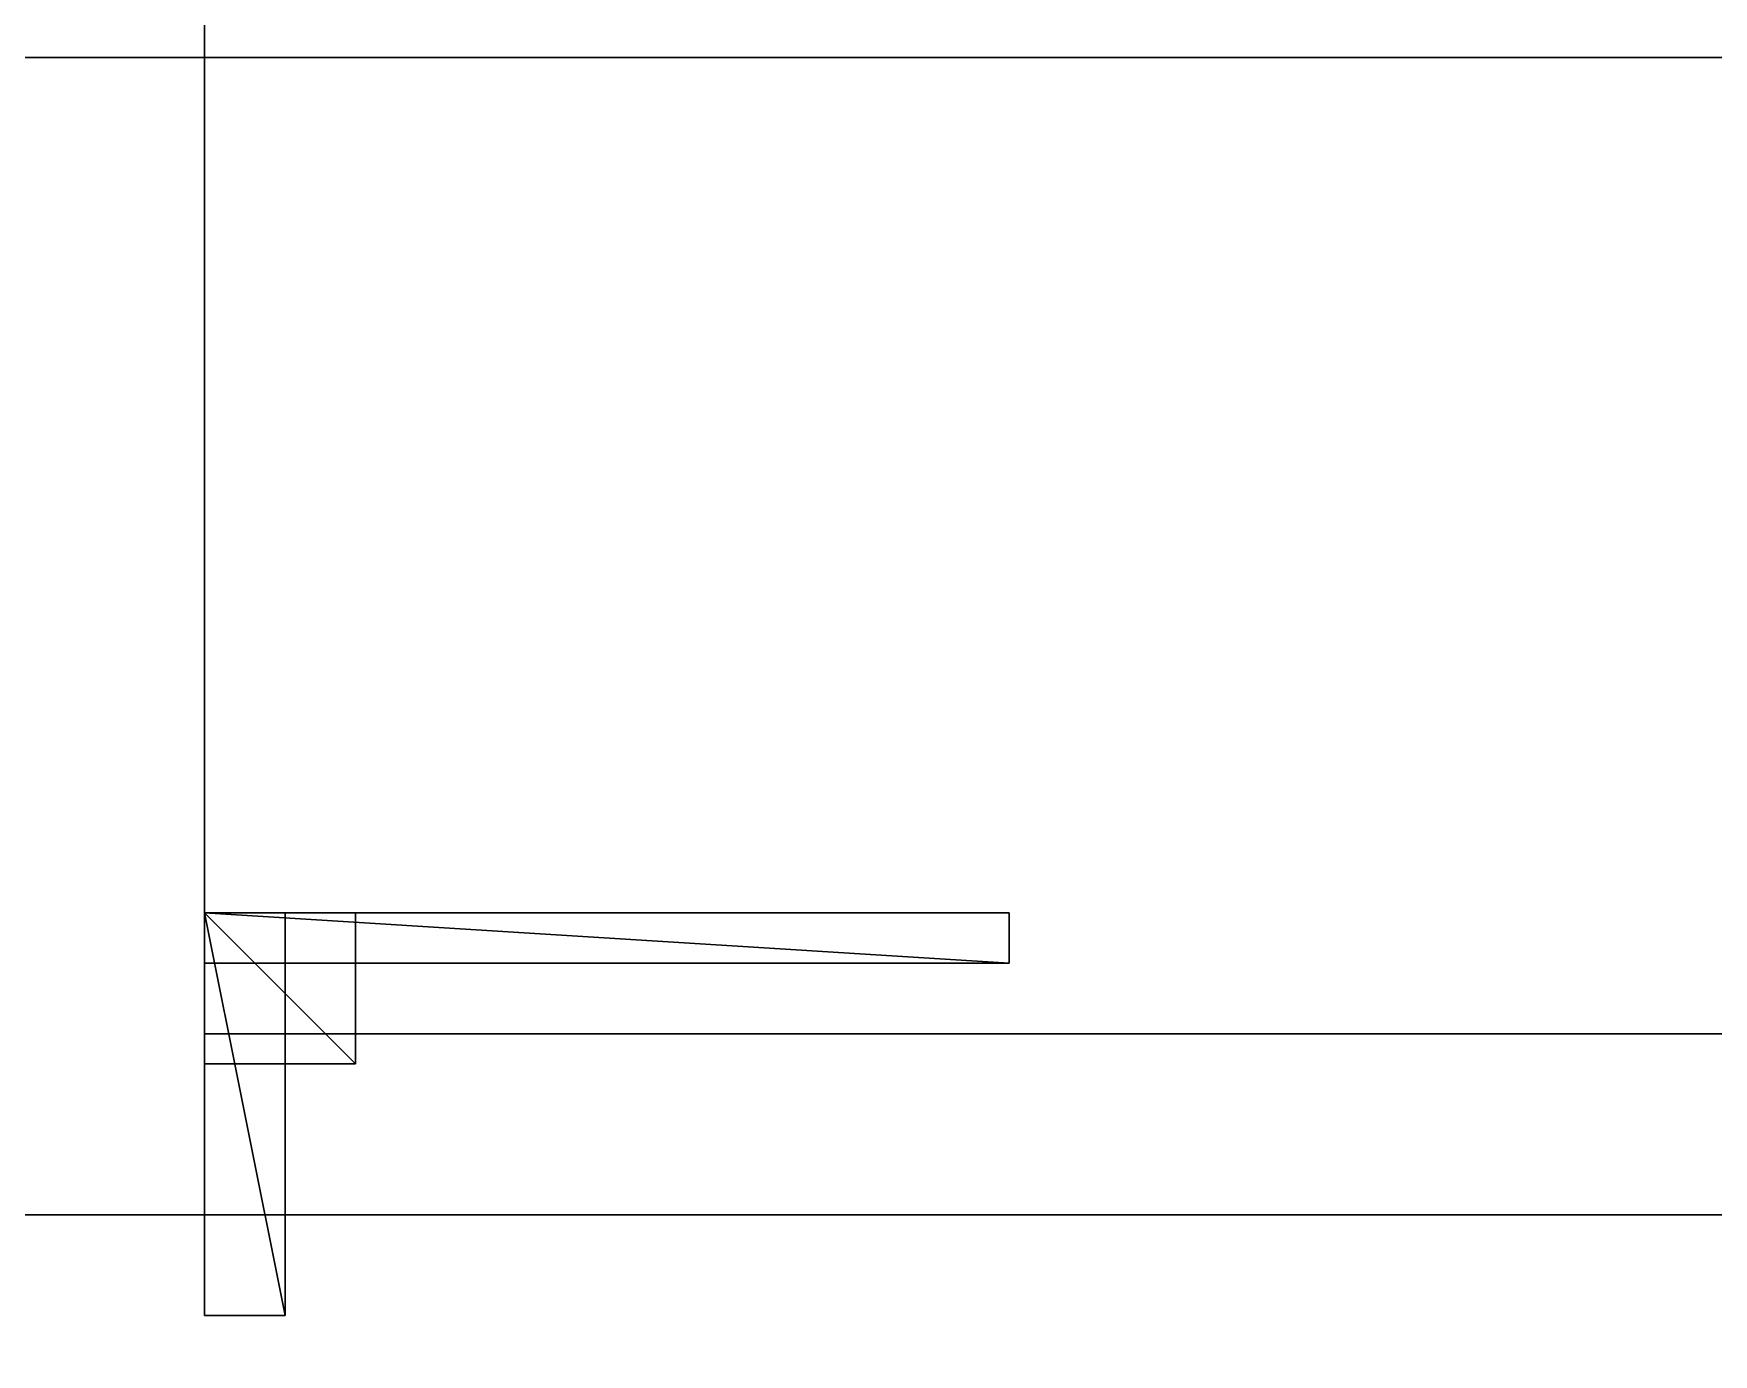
# Model space of a CAD drawing. Extents: x 0 to 6014, y -2453 to 0.
# Drawn here: x 918 to 1085, y -1703.9 to -1572.6 of the extents above; entities that cross this region are included whole.
import ezdxf

# ---------------------------------------------------------------- set-up
doc = ezdxf.new("R2010")
doc.units = 0
for name, color, linetype in [('LAYER0', 7, 'CONTINUOUS'), ('LAYER1', 7, 'CONTINUOUS'), ('LAYER509', 7, 'CONTINUOUS'), ('LAYER518', 2, 'CONTINUOUS'), ('LAYER519', 7, 'CONTINUOUS'), ('LAYER520', 253, 'CONTINUOUS'), ('LAYER521', 253, 'CONTINUOUS'), ('LAYER522', 253, 'CONTINUOUS'), ('LAYER523', 253, 'CONTINUOUS'), ('LAYER524', 253, 'CONTINUOUS'), ('LAYER525', 253, 'CONTINUOUS'), ('LAYER534', 2, 'CONTINUOUS'), ('LAYER535', 7, 'CONTINUOUS'), ('LAYER536', 253, 'CONTINUOUS'), ('LAYER537', 253, 'CONTINUOUS'), ('LAYER538', 253, 'CONTINUOUS'), ('LAYER539', 253, 'CONTINUOUS'), ('LAYER540', 253, 'CONTINUOUS'), ('LAYER541', 253, 'CONTINUOUS'), ('LAYER542', 7, 'CONTINUOUS'), ('LAYER543', 7, 'CONTINUOUS'), ('LAYER544', 7, 'CONTINUOUS'), ('LAYER545', 7, 'CONTINUOUS'), ('LAYER568', 7, 'CONTINUOUS'), ('LAYER569', 7, 'CONTINUOUS'), ('LAYER570', 7, 'CONTINUOUS'), ('LAYER571', 7, 'CONTINUOUS'), ('LAYER697', 7, 'CONTINUOUS')]:
    doc.layers.add(name, color=color, linetype=linetype)

msp = doc.modelspace()

# ---------------------------------------------------------------- linework, layer by layer
at = {"layer": 'LAYER0'}
for points, invisible_edges in [([(1065, -10), (0, -1840), (0, -10), (1065, -10)], 1), ([(0, -1840), (1065, -10), (1065, -265), (0, -1840)], 5), ([(2107, -1840, 5), (0, -10, 5), (0, -1840, 5), (2107, -1840, 5)], 1), ([(0, -10, 5), (2107, -1840, 5), (1065, -265, 5), (0, -10, 5)], 7), ([(0, -1840), (1065, -265), (2107, -1840), (0, -1840)], 3), ([(2107, -1840), (1065, -265), (1510, -265), (2107, -1840)], 5), ([(1065, -265, 5), (2107, -1840, 5), (1510, -265, 5), (1065, -265, 5)], 3)]:
    msp.add_3dface(points, dxfattribs=dict(at, invisible_edges=invisible_edges))
at = {"layer": 'LAYER1'}
for points, invisible_edges in [([(0, -1840, 5), (150, -1690, 5), (2107, -1840, 5), (0, -1840, 5)], 3), ([(2107, -1840, 5), (150, -1690, 5), (2257, -1690, 5), (2107, -1840, 5)], 5), ([(150, -1690, 2334), (2257, -1690, 5), (150, -1690, 5), (150, -1690, 2334)], 1), ([(2257, -1690, 5), (150, -1690, 2334), (2257, -1690, 2334), (2257, -1690, 5)], 1)]:
    msp.add_3dface(points, dxfattribs=dict(at, invisible_edges=invisible_edges))
at = {"layer": 'LAYER509', "invisible_edges": 1}
for points in [[(935, -1690, 155), (917, -1490, 155), (935, -1490, 155), (935, -1690, 155)], [(917, -1490, 155), (935, -1690, 155), (917, -1690, 155), (917, -1490, 155)], [(917, -1690, 2293), (935, -1490, 2293), (917, -1490, 2293), (917, -1690, 2293)], [(935, -1490, 2293), (917, -1690, 2293), (935, -1690, 2293), (935, -1490, 2293)], [(935, -1690, 155), (935, -1490, 2293), (935, -1690, 2293), (935, -1690, 155)], [(935, -1490, 2293), (935, -1690, 155), (935, -1490, 155), (935, -1490, 2293)], [(917, -1690, 2293), (935, -1690, 155), (935, -1690, 2293), (917, -1690, 2293)], [(935, -1690, 155), (917, -1690, 2293), (917, -1690, 155), (935, -1690, 155)]]:
    msp.add_3dface(points, dxfattribs=at)
at = {"layer": 'LAYER518'}
for points in [[(935, -1660, 2262.5), (1015, -1665, 2262.5), (1015, -1660, 2262.5), (935, -1660, 2262.5)], [(935, -1665, 2262.5), (1015, -1665, 2262.5), (935, -1660, 2262.5), (935, -1665, 2262.5)], [(935, -1660, 2239.5), (935, -1665, 2262.5), (935, -1660, 2262.5), (935, -1660, 2239.5)], [(935, -1665, 2239.5), (935, -1665, 2262.5), (935, -1660, 2239.5), (935, -1665, 2239.5)], [(1015, -1660, 2239.5), (935, -1660, 2262.5), (1015, -1660, 2262.5), (1015, -1660, 2239.5)], [(935, -1660, 2239.5), (935, -1660, 2262.5), (1015, -1660, 2239.5), (935, -1660, 2239.5)], [(1015, -1665, 2239.5), (935, -1660, 2239.5), (1015, -1660, 2239.5), (1015, -1665, 2239.5)], [(935, -1665, 2239.5), (935, -1660, 2239.5), (1015, -1665, 2239.5), (935, -1665, 2239.5)], [(1015, -1660, 2262.5), (1015, -1665, 2239.5), (1015, -1660, 2239.5), (1015, -1660, 2262.5)], [(1015, -1665, 2262.5), (1015, -1665, 2239.5), (1015, -1660, 2262.5), (1015, -1665, 2262.5)], [(1015, -1665, 2262.5), (935, -1665, 2239.5), (1015, -1665, 2239.5), (1015, -1665, 2262.5)], [(935, -1665, 2262.5), (935, -1665, 2239.5), (1015, -1665, 2262.5), (935, -1665, 2262.5)]]:
    msp.add_3dface(points, dxfattribs=at)
at = {"layer": 'LAYER519', "invisible_edges": 1}
for points in [[(935, -1660, 2262.5), (1015, -1660, 2239.5), (935, -1660, 2239.5), (935, -1660, 2262.5)], [(1015, -1660, 2239.5), (935, -1660, 2262.5), (1015, -1660, 2262.5), (1015, -1660, 2239.5)], [(935, -1660, 2262.5), (1015, -1665, 2262.5), (1015, -1660, 2262.5), (935, -1660, 2262.5)], [(1015, -1665, 2262.5), (935, -1660, 2262.5), (935, -1665, 2262.5), (1015, -1665, 2262.5)], [(935, -1665, 2239.5), (1015, -1660, 2239.5), (1015, -1665, 2239.5), (935, -1665, 2239.5)], [(1015, -1660, 2239.5), (935, -1665, 2239.5), (935, -1660, 2239.5), (1015, -1660, 2239.5)], [(935, -1665, 2239.5), (935, -1660, 2262.5), (935, -1660, 2239.5), (935, -1665, 2239.5)], [(935, -1660, 2262.5), (935, -1665, 2239.5), (935, -1665, 2262.5), (935, -1660, 2262.5)], [(1015, -1665, 2262.5), (1015, -1660, 2239.5), (1015, -1660, 2262.5), (1015, -1665, 2262.5)], [(1015, -1660, 2239.5), (1015, -1665, 2262.5), (1015, -1665, 2239.5), (1015, -1660, 2239.5)], [(1015, -1665, 2262.5), (935, -1665, 2239.5), (1015, -1665, 2239.5), (1015, -1665, 2262.5)], [(935, -1665, 2239.5), (1015, -1665, 2262.5), (935, -1665, 2262.5), (935, -1665, 2239.5)]]:
    msp.add_3dface(points, dxfattribs=at)
at = {"layer": 'LAYER520'}
for points in [[(935, -1660, 2262.5), (950, -1675, 2262.5), (950, -1660, 2262.5), (935, -1660, 2262.5)], [(935, -1675, 2262.5), (950, -1675, 2262.5), (935, -1660, 2262.5), (935, -1675, 2262.5)], [(935, -1660, 2247.5), (935, -1675, 2262.5), (935, -1660, 2262.5), (935, -1660, 2247.5)], [(935, -1675, 2247.5), (935, -1675, 2262.5), (935, -1660, 2247.5), (935, -1675, 2247.5)], [(950, -1660, 2247.5), (935, -1660, 2262.5), (950, -1660, 2262.5), (950, -1660, 2247.5)], [(935, -1660, 2247.5), (935, -1660, 2262.5), (950, -1660, 2247.5), (935, -1660, 2247.5)], [(950, -1675, 2247.5), (935, -1660, 2247.5), (950, -1660, 2247.5), (950, -1675, 2247.5)], [(935, -1675, 2247.5), (935, -1660, 2247.5), (950, -1675, 2247.5), (935, -1675, 2247.5)], [(950, -1660, 2262.5), (950, -1675, 2247.5), (950, -1660, 2247.5), (950, -1660, 2262.5)], [(950, -1675, 2262.5), (950, -1675, 2247.5), (950, -1660, 2262.5), (950, -1675, 2262.5)], [(950, -1675, 2262.5), (935, -1675, 2247.5), (950, -1675, 2247.5), (950, -1675, 2262.5)], [(935, -1675, 2262.5), (935, -1675, 2247.5), (950, -1675, 2262.5), (935, -1675, 2262.5)]]:
    msp.add_3dface(points, dxfattribs=at)
at = {"layer": 'LAYER521'}
for points in [[(935, -1660, 2262.5), (950, -1675, 2262.5), (950, -1660, 2262.5), (935, -1660, 2262.5)], [(935, -1675, 2262.5), (950, -1675, 2262.5), (935, -1660, 2262.5), (935, -1675, 2262.5)], [(935, -1660, 2247.5), (935, -1675, 2262.5), (935, -1660, 2262.5), (935, -1660, 2247.5)], [(935, -1675, 2247.5), (935, -1675, 2262.5), (935, -1660, 2247.5), (935, -1675, 2247.5)], [(950, -1660, 2247.5), (935, -1660, 2262.5), (950, -1660, 2262.5), (950, -1660, 2247.5)], [(935, -1660, 2247.5), (935, -1660, 2262.5), (950, -1660, 2247.5), (935, -1660, 2247.5)], [(950, -1675, 2247.5), (935, -1660, 2247.5), (950, -1660, 2247.5), (950, -1675, 2247.5)], [(935, -1675, 2247.5), (935, -1660, 2247.5), (950, -1675, 2247.5), (935, -1675, 2247.5)], [(950, -1660, 2262.5), (950, -1675, 2247.5), (950, -1660, 2247.5), (950, -1660, 2262.5)], [(950, -1675, 2262.5), (950, -1675, 2247.5), (950, -1660, 2262.5), (950, -1675, 2262.5)], [(950, -1675, 2262.5), (935, -1675, 2247.5), (950, -1675, 2247.5), (950, -1675, 2262.5)], [(935, -1675, 2262.5), (935, -1675, 2247.5), (950, -1675, 2262.5), (935, -1675, 2262.5)]]:
    msp.add_3dface(points, dxfattribs=at)
at = {"layer": 'LAYER522'}
for points in [[(935, -1660, 2262.5), (950, -1675, 2262.5), (950, -1660, 2262.5), (935, -1660, 2262.5)], [(935, -1675, 2262.5), (950, -1675, 2262.5), (935, -1660, 2262.5), (935, -1675, 2262.5)], [(935, -1660, 2247.5), (935, -1675, 2262.5), (935, -1660, 2262.5), (935, -1660, 2247.5)], [(935, -1675, 2247.5), (935, -1675, 2262.5), (935, -1660, 2247.5), (935, -1675, 2247.5)], [(950, -1660, 2247.5), (935, -1660, 2262.5), (950, -1660, 2262.5), (950, -1660, 2247.5)], [(935, -1660, 2247.5), (935, -1660, 2262.5), (950, -1660, 2247.5), (935, -1660, 2247.5)], [(950, -1675, 2247.5), (935, -1660, 2247.5), (950, -1660, 2247.5), (950, -1675, 2247.5)], [(935, -1675, 2247.5), (935, -1660, 2247.5), (950, -1675, 2247.5), (935, -1675, 2247.5)], [(950, -1660, 2262.5), (950, -1675, 2247.5), (950, -1660, 2247.5), (950, -1660, 2262.5)], [(950, -1675, 2262.5), (950, -1675, 2247.5), (950, -1660, 2262.5), (950, -1675, 2262.5)], [(950, -1675, 2262.5), (935, -1675, 2247.5), (950, -1675, 2247.5), (950, -1675, 2262.5)], [(935, -1675, 2262.5), (935, -1675, 2247.5), (950, -1675, 2262.5), (935, -1675, 2262.5)]]:
    msp.add_3dface(points, dxfattribs=at)
at = {"layer": 'LAYER523'}
for points in [[(935, -1660, 2262.5), (950, -1675, 2262.5), (950, -1660, 2262.5), (935, -1660, 2262.5)], [(935, -1675, 2262.5), (950, -1675, 2262.5), (935, -1660, 2262.5), (935, -1675, 2262.5)], [(935, -1660, 2247.5), (935, -1675, 2262.5), (935, -1660, 2262.5), (935, -1660, 2247.5)], [(935, -1675, 2247.5), (935, -1675, 2262.5), (935, -1660, 2247.5), (935, -1675, 2247.5)], [(950, -1660, 2247.5), (935, -1660, 2262.5), (950, -1660, 2262.5), (950, -1660, 2247.5)], [(935, -1660, 2247.5), (935, -1660, 2262.5), (950, -1660, 2247.5), (935, -1660, 2247.5)], [(950, -1675, 2247.5), (935, -1660, 2247.5), (950, -1660, 2247.5), (950, -1675, 2247.5)], [(935, -1675, 2247.5), (935, -1660, 2247.5), (950, -1675, 2247.5), (935, -1675, 2247.5)], [(950, -1660, 2262.5), (950, -1675, 2247.5), (950, -1660, 2247.5), (950, -1660, 2262.5)], [(950, -1675, 2262.5), (950, -1675, 2247.5), (950, -1660, 2262.5), (950, -1675, 2262.5)], [(950, -1675, 2262.5), (935, -1675, 2247.5), (950, -1675, 2247.5), (950, -1675, 2262.5)], [(935, -1675, 2262.5), (935, -1675, 2247.5), (950, -1675, 2262.5), (935, -1675, 2262.5)]]:
    msp.add_3dface(points, dxfattribs=at)
at = {"layer": 'LAYER524'}
for points in [[(935, -1660, 2262.5), (943, -1700, 2262.5), (943, -1660, 2262.5), (935, -1660, 2262.5)], [(935, -1700, 2262.5), (943, -1700, 2262.5), (935, -1660, 2262.5), (935, -1700, 2262.5)], [(935, -1660, 2254.5), (935, -1700, 2262.5), (935, -1660, 2262.5), (935, -1660, 2254.5)], [(935, -1700, 2254.5), (935, -1700, 2262.5), (935, -1660, 2254.5), (935, -1700, 2254.5)], [(943, -1660, 2254.5), (935, -1660, 2262.5), (943, -1660, 2262.5), (943, -1660, 2254.5)], [(935, -1660, 2254.5), (935, -1660, 2262.5), (943, -1660, 2254.5), (935, -1660, 2254.5)], [(943, -1700, 2254.5), (935, -1660, 2254.5), (943, -1660, 2254.5), (943, -1700, 2254.5)], [(935, -1700, 2254.5), (935, -1660, 2254.5), (943, -1700, 2254.5), (935, -1700, 2254.5)], [(943, -1660, 2262.5), (943, -1700, 2254.5), (943, -1660, 2254.5), (943, -1660, 2262.5)], [(943, -1700, 2262.5), (943, -1700, 2254.5), (943, -1660, 2262.5), (943, -1700, 2262.5)], [(943, -1700, 2262.5), (935, -1700, 2254.5), (943, -1700, 2254.5), (943, -1700, 2262.5)], [(935, -1700, 2262.5), (935, -1700, 2254.5), (943, -1700, 2262.5), (935, -1700, 2262.5)]]:
    msp.add_3dface(points, dxfattribs=at)
at = {"layer": 'LAYER525'}
for points in [[(935, -1660, 2262.5), (1015, -1665, 2262.5), (1015, -1660, 2262.5), (935, -1660, 2262.5)], [(935, -1665, 2262.5), (1015, -1665, 2262.5), (935, -1660, 2262.5), (935, -1665, 2262.5)], [(935, -1660, 2246.5), (935, -1665, 2262.5), (935, -1660, 2262.5), (935, -1660, 2246.5)], [(935, -1665, 2246.5), (935, -1665, 2262.5), (935, -1660, 2246.5), (935, -1665, 2246.5)], [(1015, -1660, 2246.5), (935, -1660, 2262.5), (1015, -1660, 2262.5), (1015, -1660, 2246.5)], [(935, -1660, 2246.5), (935, -1660, 2262.5), (1015, -1660, 2246.5), (935, -1660, 2246.5)], [(1015, -1665, 2246.5), (935, -1660, 2246.5), (1015, -1660, 2246.5), (1015, -1665, 2246.5)], [(935, -1665, 2246.5), (935, -1660, 2246.5), (1015, -1665, 2246.5), (935, -1665, 2246.5)], [(1015, -1660, 2262.5), (1015, -1665, 2246.5), (1015, -1660, 2246.5), (1015, -1660, 2262.5)], [(1015, -1665, 2262.5), (1015, -1665, 2246.5), (1015, -1660, 2262.5), (1015, -1665, 2262.5)], [(1015, -1665, 2262.5), (935, -1665, 2246.5), (1015, -1665, 2246.5), (1015, -1665, 2262.5)], [(935, -1665, 2262.5), (935, -1665, 2246.5), (1015, -1665, 2262.5), (935, -1665, 2262.5)]]:
    msp.add_3dface(points, dxfattribs=at)
at = {"layer": 'LAYER534'}
for points in [[(935, -1660, 1206), (1015, -1665, 1206), (1015, -1660, 1206), (935, -1660, 1206)], [(935, -1665, 1206), (1015, -1665, 1206), (935, -1660, 1206), (935, -1665, 1206)], [(935, -1660, 1183), (935, -1665, 1206), (935, -1660, 1206), (935, -1660, 1183)], [(935, -1665, 1183), (935, -1665, 1206), (935, -1660, 1183), (935, -1665, 1183)], [(1015, -1660, 1183), (935, -1660, 1206), (1015, -1660, 1206), (1015, -1660, 1183)], [(935, -1660, 1183), (935, -1660, 1206), (1015, -1660, 1183), (935, -1660, 1183)], [(1015, -1665, 1183), (935, -1660, 1183), (1015, -1660, 1183), (1015, -1665, 1183)], [(935, -1665, 1183), (935, -1660, 1183), (1015, -1665, 1183), (935, -1665, 1183)], [(1015, -1660, 1206), (1015, -1665, 1183), (1015, -1660, 1183), (1015, -1660, 1206)], [(1015, -1665, 1206), (1015, -1665, 1183), (1015, -1660, 1206), (1015, -1665, 1206)], [(1015, -1665, 1206), (935, -1665, 1183), (1015, -1665, 1183), (1015, -1665, 1206)], [(935, -1665, 1206), (935, -1665, 1183), (1015, -1665, 1206), (935, -1665, 1206)]]:
    msp.add_3dface(points, dxfattribs=at)
at = {"layer": 'LAYER535', "invisible_edges": 1}
for points in [[(935, -1660, 1206), (1015, -1660, 1183), (935, -1660, 1183), (935, -1660, 1206)], [(1015, -1660, 1183), (935, -1660, 1206), (1015, -1660, 1206), (1015, -1660, 1183)], [(935, -1660, 1206), (1015, -1665, 1206), (1015, -1660, 1206), (935, -1660, 1206)], [(1015, -1665, 1206), (935, -1660, 1206), (935, -1665, 1206), (1015, -1665, 1206)], [(935, -1665, 1183), (1015, -1660, 1183), (1015, -1665, 1183), (935, -1665, 1183)], [(1015, -1660, 1183), (935, -1665, 1183), (935, -1660, 1183), (1015, -1660, 1183)], [(935, -1665, 1183), (935, -1660, 1206), (935, -1660, 1183), (935, -1665, 1183)], [(935, -1660, 1206), (935, -1665, 1183), (935, -1665, 1206), (935, -1660, 1206)], [(1015, -1665, 1206), (1015, -1660, 1183), (1015, -1660, 1206), (1015, -1665, 1206)], [(1015, -1660, 1183), (1015, -1665, 1206), (1015, -1665, 1183), (1015, -1660, 1183)], [(1015, -1665, 1206), (935, -1665, 1183), (1015, -1665, 1183), (1015, -1665, 1206)], [(935, -1665, 1183), (1015, -1665, 1206), (935, -1665, 1206), (935, -1665, 1183)]]:
    msp.add_3dface(points, dxfattribs=at)
at = {"layer": 'LAYER536'}
for points in [[(935, -1660, 1206), (950, -1675, 1206), (950, -1660, 1206), (935, -1660, 1206)], [(935, -1675, 1206), (950, -1675, 1206), (935, -1660, 1206), (935, -1675, 1206)], [(935, -1660, 1191), (935, -1675, 1206), (935, -1660, 1206), (935, -1660, 1191)], [(935, -1675, 1191), (935, -1675, 1206), (935, -1660, 1191), (935, -1675, 1191)], [(950, -1660, 1191), (935, -1660, 1206), (950, -1660, 1206), (950, -1660, 1191)], [(935, -1660, 1191), (935, -1660, 1206), (950, -1660, 1191), (935, -1660, 1191)], [(950, -1675, 1191), (935, -1660, 1191), (950, -1660, 1191), (950, -1675, 1191)], [(935, -1675, 1191), (935, -1660, 1191), (950, -1675, 1191), (935, -1675, 1191)], [(950, -1660, 1206), (950, -1675, 1191), (950, -1660, 1191), (950, -1660, 1206)], [(950, -1675, 1206), (950, -1675, 1191), (950, -1660, 1206), (950, -1675, 1206)], [(950, -1675, 1206), (935, -1675, 1191), (950, -1675, 1191), (950, -1675, 1206)], [(935, -1675, 1206), (935, -1675, 1191), (950, -1675, 1206), (935, -1675, 1206)]]:
    msp.add_3dface(points, dxfattribs=at)
at = {"layer": 'LAYER537'}
for points in [[(935, -1660, 1206), (950, -1675, 1206), (950, -1660, 1206), (935, -1660, 1206)], [(935, -1675, 1206), (950, -1675, 1206), (935, -1660, 1206), (935, -1675, 1206)], [(935, -1660, 1191), (935, -1675, 1206), (935, -1660, 1206), (935, -1660, 1191)], [(935, -1675, 1191), (935, -1675, 1206), (935, -1660, 1191), (935, -1675, 1191)], [(950, -1660, 1191), (935, -1660, 1206), (950, -1660, 1206), (950, -1660, 1191)], [(935, -1660, 1191), (935, -1660, 1206), (950, -1660, 1191), (935, -1660, 1191)], [(950, -1675, 1191), (935, -1660, 1191), (950, -1660, 1191), (950, -1675, 1191)], [(935, -1675, 1191), (935, -1660, 1191), (950, -1675, 1191), (935, -1675, 1191)], [(950, -1660, 1206), (950, -1675, 1191), (950, -1660, 1191), (950, -1660, 1206)], [(950, -1675, 1206), (950, -1675, 1191), (950, -1660, 1206), (950, -1675, 1206)], [(950, -1675, 1206), (935, -1675, 1191), (950, -1675, 1191), (950, -1675, 1206)], [(935, -1675, 1206), (935, -1675, 1191), (950, -1675, 1206), (935, -1675, 1206)]]:
    msp.add_3dface(points, dxfattribs=at)
at = {"layer": 'LAYER538'}
for points in [[(935, -1660, 1206), (950, -1675, 1206), (950, -1660, 1206), (935, -1660, 1206)], [(935, -1675, 1206), (950, -1675, 1206), (935, -1660, 1206), (935, -1675, 1206)], [(935, -1660, 1191), (935, -1675, 1206), (935, -1660, 1206), (935, -1660, 1191)], [(935, -1675, 1191), (935, -1675, 1206), (935, -1660, 1191), (935, -1675, 1191)], [(950, -1660, 1191), (935, -1660, 1206), (950, -1660, 1206), (950, -1660, 1191)], [(935, -1660, 1191), (935, -1660, 1206), (950, -1660, 1191), (935, -1660, 1191)], [(950, -1675, 1191), (935, -1660, 1191), (950, -1660, 1191), (950, -1675, 1191)], [(935, -1675, 1191), (935, -1660, 1191), (950, -1675, 1191), (935, -1675, 1191)], [(950, -1660, 1206), (950, -1675, 1191), (950, -1660, 1191), (950, -1660, 1206)], [(950, -1675, 1206), (950, -1675, 1191), (950, -1660, 1206), (950, -1675, 1206)], [(950, -1675, 1206), (935, -1675, 1191), (950, -1675, 1191), (950, -1675, 1206)], [(935, -1675, 1206), (935, -1675, 1191), (950, -1675, 1206), (935, -1675, 1206)]]:
    msp.add_3dface(points, dxfattribs=at)
at = {"layer": 'LAYER539'}
for points in [[(935, -1660, 1206), (950, -1675, 1206), (950, -1660, 1206), (935, -1660, 1206)], [(935, -1675, 1206), (950, -1675, 1206), (935, -1660, 1206), (935, -1675, 1206)], [(935, -1660, 1191), (935, -1675, 1206), (935, -1660, 1206), (935, -1660, 1191)], [(935, -1675, 1191), (935, -1675, 1206), (935, -1660, 1191), (935, -1675, 1191)], [(950, -1660, 1191), (935, -1660, 1206), (950, -1660, 1206), (950, -1660, 1191)], [(935, -1660, 1191), (935, -1660, 1206), (950, -1660, 1191), (935, -1660, 1191)], [(950, -1675, 1191), (935, -1660, 1191), (950, -1660, 1191), (950, -1675, 1191)], [(935, -1675, 1191), (935, -1660, 1191), (950, -1675, 1191), (935, -1675, 1191)], [(950, -1660, 1206), (950, -1675, 1191), (950, -1660, 1191), (950, -1660, 1206)], [(950, -1675, 1206), (950, -1675, 1191), (950, -1660, 1206), (950, -1675, 1206)], [(950, -1675, 1206), (935, -1675, 1191), (950, -1675, 1191), (950, -1675, 1206)], [(935, -1675, 1206), (935, -1675, 1191), (950, -1675, 1206), (935, -1675, 1206)]]:
    msp.add_3dface(points, dxfattribs=at)
at = {"layer": 'LAYER540'}
for points in [[(935, -1660, 1206), (943, -1700, 1206), (943, -1660, 1206), (935, -1660, 1206)], [(935, -1700, 1206), (943, -1700, 1206), (935, -1660, 1206), (935, -1700, 1206)], [(935, -1660, 1198), (935, -1700, 1206), (935, -1660, 1206), (935, -1660, 1198)], [(935, -1700, 1198), (935, -1700, 1206), (935, -1660, 1198), (935, -1700, 1198)], [(943, -1660, 1198), (935, -1660, 1206), (943, -1660, 1206), (943, -1660, 1198)], [(935, -1660, 1198), (935, -1660, 1206), (943, -1660, 1198), (935, -1660, 1198)], [(943, -1700, 1198), (935, -1660, 1198), (943, -1660, 1198), (943, -1700, 1198)], [(935, -1700, 1198), (935, -1660, 1198), (943, -1700, 1198), (935, -1700, 1198)], [(943, -1660, 1206), (943, -1700, 1198), (943, -1660, 1198), (943, -1660, 1206)], [(943, -1700, 1206), (943, -1700, 1198), (943, -1660, 1206), (943, -1700, 1206)], [(943, -1700, 1206), (935, -1700, 1198), (943, -1700, 1198), (943, -1700, 1206)], [(935, -1700, 1206), (935, -1700, 1198), (943, -1700, 1206), (935, -1700, 1206)]]:
    msp.add_3dface(points, dxfattribs=at)
at = {"layer": 'LAYER541'}
for points in [[(935, -1660, 1206), (1015, -1665, 1206), (1015, -1660, 1206), (935, -1660, 1206)], [(935, -1665, 1206), (1015, -1665, 1206), (935, -1660, 1206), (935, -1665, 1206)], [(935, -1660, 1190), (935, -1665, 1206), (935, -1660, 1206), (935, -1660, 1190)], [(935, -1665, 1190), (935, -1665, 1206), (935, -1660, 1190), (935, -1665, 1190)], [(1015, -1660, 1190), (935, -1660, 1206), (1015, -1660, 1206), (1015, -1660, 1190)], [(935, -1660, 1190), (935, -1660, 1206), (1015, -1660, 1190), (935, -1660, 1190)], [(1015, -1665, 1190), (935, -1660, 1190), (1015, -1660, 1190), (1015, -1665, 1190)], [(935, -1665, 1190), (935, -1660, 1190), (1015, -1665, 1190), (935, -1665, 1190)], [(1015, -1660, 1206), (1015, -1665, 1190), (1015, -1660, 1190), (1015, -1660, 1206)], [(1015, -1665, 1206), (1015, -1665, 1190), (1015, -1660, 1206), (1015, -1665, 1206)], [(1015, -1665, 1206), (935, -1665, 1190), (1015, -1665, 1190), (1015, -1665, 1206)], [(935, -1665, 1206), (935, -1665, 1190), (1015, -1665, 1206), (935, -1665, 1206)]]:
    msp.add_3dface(points, dxfattribs=at)
at = {"layer": 'LAYER542', "invisible_edges": 1}
for points in [[(935, -1690, 156), (1569, -1490, 156), (1569, -1690, 156), (935, -1690, 156)], [(1569, -1490, 156), (935, -1690, 156), (935, -1490, 156), (1569, -1490, 156)], [(935, -1690, 156), (935, -1490, 174), (935, -1490, 156), (935, -1690, 156)], [(935, -1490, 174), (935, -1690, 156), (935, -1690, 174), (935, -1490, 174)], [(935, -1490, 174), (1569, -1690, 174), (1569, -1490, 174), (935, -1490, 174)], [(1569, -1690, 174), (935, -1490, 174), (935, -1690, 174), (1569, -1690, 174)], [(1569, -1690, 174), (935, -1690, 156), (1569, -1690, 156), (1569, -1690, 174)], [(935, -1690, 156), (1569, -1690, 174), (935, -1690, 174), (935, -1690, 156)]]:
    msp.add_3dface(points, dxfattribs=at)
at = {"layer": 'LAYER543', "invisible_edges": 1}
for points in [[(1569, -1690, 2292), (935, -1490, 2292), (935, -1690, 2292), (1569, -1690, 2292)], [(935, -1490, 2292), (1569, -1690, 2292), (1569, -1490, 2292), (935, -1490, 2292)], [(935, -1690, 2274), (935, -1490, 2292), (935, -1490, 2274), (935, -1690, 2274)], [(935, -1490, 2292), (935, -1690, 2274), (935, -1690, 2292), (935, -1490, 2292)], [(1569, -1490, 2274), (935, -1690, 2274), (935, -1490, 2274), (1569, -1490, 2274)], [(935, -1690, 2274), (1569, -1490, 2274), (1569, -1690, 2274), (935, -1690, 2274)], [(935, -1690, 2274), (1569, -1690, 2292), (935, -1690, 2292), (935, -1690, 2274)], [(1569, -1690, 2292), (935, -1690, 2274), (1569, -1690, 2274), (1569, -1690, 2292)]]:
    msp.add_3dface(points, dxfattribs=at)
at = {"layer": 'LAYER544', "invisible_edges": 1}
for points in [[(935, -1672, 1095), (1569, -1690, 1095), (935, -1690, 1095), (935, -1672, 1095)], [(1569, -1690, 1095), (935, -1672, 1095), (1569, -1672, 1095), (1569, -1690, 1095)], [(935, -1690, 1215), (935, -1672, 1095), (935, -1690, 1095), (935, -1690, 1215)], [(935, -1672, 1095), (935, -1690, 1215), (935, -1672, 1215), (935, -1672, 1095)], [(1569, -1672, 1215), (935, -1690, 1215), (1569, -1690, 1215), (1569, -1672, 1215)], [(935, -1690, 1215), (1569, -1672, 1215), (935, -1672, 1215), (935, -1690, 1215)], [(935, -1672, 1095), (1569, -1672, 1215), (1569, -1672, 1095), (935, -1672, 1095)], [(1569, -1672, 1215), (935, -1672, 1095), (935, -1672, 1215), (1569, -1672, 1215)], [(935, -1690, 1215), (1569, -1690, 1095), (1569, -1690, 1215), (935, -1690, 1215)], [(1569, -1690, 1095), (935, -1690, 1215), (935, -1690, 1095), (1569, -1690, 1095)]]:
    msp.add_3dface(points, dxfattribs=at)
at = {"layer": 'LAYER545', "invisible_edges": 1}
for points in [[(935, -1672, 2154), (1569, -1690, 2154), (935, -1690, 2154), (935, -1672, 2154)], [(1569, -1690, 2154), (935, -1672, 2154), (1569, -1672, 2154), (1569, -1690, 2154)], [(935, -1690, 2274), (935, -1672, 2154), (935, -1690, 2154), (935, -1690, 2274)], [(935, -1672, 2154), (935, -1690, 2274), (935, -1672, 2274), (935, -1672, 2154)], [(1569, -1672, 2274), (935, -1690, 2274), (1569, -1690, 2274), (1569, -1672, 2274)], [(935, -1690, 2274), (1569, -1672, 2274), (935, -1672, 2274), (935, -1690, 2274)], [(935, -1672, 2154), (1569, -1672, 2274), (1569, -1672, 2154), (935, -1672, 2154)], [(1569, -1672, 2274), (935, -1672, 2154), (935, -1672, 2274), (1569, -1672, 2274)], [(935, -1690, 2274), (1569, -1690, 2154), (1569, -1690, 2274), (935, -1690, 2274)], [(1569, -1690, 2154), (935, -1690, 2274), (935, -1690, 2154), (1569, -1690, 2154)]]:
    msp.add_3dface(points, dxfattribs=at)
at = {"layer": 'LAYER568', "invisible_edges": 1}
for points in [[(1569, -1690, 597), (935, -1510, 597), (935, -1690, 597), (1569, -1690, 597)], [(935, -1510, 597), (1569, -1690, 597), (1569, -1510, 597), (935, -1510, 597)], [(935, -1690, 579), (935, -1510, 597), (935, -1510, 579), (935, -1690, 579)], [(935, -1510, 597), (935, -1690, 579), (935, -1690, 597), (935, -1510, 597)], [(1569, -1510, 579), (935, -1690, 579), (935, -1510, 579), (1569, -1510, 579)], [(935, -1690, 579), (1569, -1510, 579), (1569, -1690, 579), (935, -1690, 579)], [(935, -1690, 579), (1569, -1690, 597), (935, -1690, 597), (935, -1690, 579)], [(1569, -1690, 597), (935, -1690, 579), (1569, -1690, 579), (1569, -1690, 597)]]:
    msp.add_3dface(points, dxfattribs=at)
at = {"layer": 'LAYER569', "invisible_edges": 1}
for points in [[(1569, -1690, 1444.5), (935, -1510, 1444.5), (935, -1690, 1444.5), (1569, -1690, 1444.5)], [(935, -1510, 1444.5), (1569, -1690, 1444.5), (1569, -1510, 1444.5), (935, -1510, 1444.5)], [(935, -1690, 1426.5), (935, -1510, 1444.5), (935, -1510, 1426.5), (935, -1690, 1426.5)], [(935, -1510, 1444.5), (935, -1690, 1426.5), (935, -1690, 1444.5), (935, -1510, 1444.5)], [(1569, -1510, 1426.5), (935, -1690, 1426.5), (935, -1510, 1426.5), (1569, -1510, 1426.5)], [(935, -1690, 1426.5), (1569, -1510, 1426.5), (1569, -1690, 1426.5), (935, -1690, 1426.5)], [(935, -1690, 1426.5), (1569, -1690, 1444.5), (935, -1690, 1444.5), (935, -1690, 1426.5)], [(1569, -1690, 1444.5), (935, -1690, 1426.5), (1569, -1690, 1426.5), (1569, -1690, 1444.5)]]:
    msp.add_3dface(points, dxfattribs=at)
at = {"layer": 'LAYER570', "invisible_edges": 1}
for points in [[(1569, -1690, 1020.75), (935, -1510, 1020.75), (935, -1690, 1020.75), (1569, -1690, 1020.75)], [(935, -1510, 1020.75), (1569, -1690, 1020.75), (1569, -1510, 1020.75), (935, -1510, 1020.75)], [(935, -1690, 1002.75), (935, -1510, 1020.75), (935, -1510, 1002.75), (935, -1690, 1002.75)], [(935, -1510, 1020.75), (935, -1690, 1002.75), (935, -1690, 1020.75), (935, -1510, 1020.75)], [(1569, -1510, 1002.75), (935, -1690, 1002.75), (935, -1510, 1002.75), (1569, -1510, 1002.75)], [(935, -1690, 1002.75), (1569, -1510, 1002.75), (1569, -1690, 1002.75), (935, -1690, 1002.75)], [(935, -1690, 1002.75), (1569, -1690, 1020.75), (935, -1690, 1020.75), (935, -1690, 1002.75)], [(1569, -1690, 1020.75), (935, -1690, 1002.75), (1569, -1690, 1002.75), (1569, -1690, 1020.75)]]:
    msp.add_3dface(points, dxfattribs=at)
at = {"layer": 'LAYER571', "invisible_edges": 1}
for points in [[(1569, -1690, 1868.25), (935, -1510, 1868.25), (935, -1690, 1868.25), (1569, -1690, 1868.25)], [(935, -1510, 1868.25), (1569, -1690, 1868.25), (1569, -1510, 1868.25), (935, -1510, 1868.25)], [(935, -1690, 1850.25), (935, -1510, 1868.25), (935, -1510, 1850.25), (935, -1690, 1850.25)], [(935, -1510, 1868.25), (935, -1690, 1850.25), (935, -1690, 1868.25), (935, -1510, 1868.25)], [(1569, -1510, 1850.25), (935, -1690, 1850.25), (935, -1510, 1850.25), (1569, -1510, 1850.25)], [(935, -1690, 1850.25), (1569, -1510, 1850.25), (1569, -1690, 1850.25), (935, -1690, 1850.25)], [(935, -1690, 1850.25), (1569, -1690, 1868.25), (935, -1690, 1868.25), (935, -1690, 1850.25)], [(1569, -1690, 1868.25), (935, -1690, 1850.25), (1569, -1690, 1850.25), (1569, -1690, 1868.25)]]:
    msp.add_3dface(points, dxfattribs=at)
at = {"layer": 'LAYER697', "invisible_edges": 1}
for points in [[(2257, -1575, 5), (150, -1690, 5), (150, -1575, 5), (2257, -1575, 5)], [(150, -1690, 5), (2257, -1575, 5), (2257, -1690, 5), (150, -1690, 5)], [(150, -1575, 155), (2257, -1575, 5), (150, -1575, 5), (150, -1575, 155)], [(2257, -1575, 5), (150, -1575, 155), (2257, -1575, 155), (2257, -1575, 5)], [(2257, -1690, 155), (150, -1575, 155), (150, -1690, 155), (2257, -1690, 155)], [(150, -1575, 155), (2257, -1690, 155), (2257, -1575, 155), (150, -1575, 155)], [(2257, -1690, 155), (150, -1690, 5), (2257, -1690, 5), (2257, -1690, 155)], [(150, -1690, 5), (2257, -1690, 155), (150, -1690, 155), (150, -1690, 5)]]:
    msp.add_3dface(points, dxfattribs=at)

# ---------------------------------------------------------------- meshes
at = {"layer": 'LAYER1'}
mesh = msp.add_polymesh((11, 2), dxfattribs=at)
for k, corner in enumerate([(2257, -1690, 2334), (2257, -2453, 2334), (150, -1690, 2334), (2257, -1690, 2334), (150, -160, 2334), (150, -1690, 2334), (915, -160, 2334), (150, -160, 2334), (915, -415, 2334), (915, -160, 2334), (1660, -415, 2334), (915, -415, 2334), (1660, -150, 2334), (1660, -415, 2334), (4435, -150, 2334), (1660, -150, 2334), (4435, -790, 2334), (4435, -150, 2334), (6013.688, -790, 2334), (4435, -790, 2334), (6013.688, -640, 2334), (4585, -640, 2334)]):
    mesh.set_mesh_vertex(divmod(k, 2), corner)

doc.saveas('drawing.dxf')
